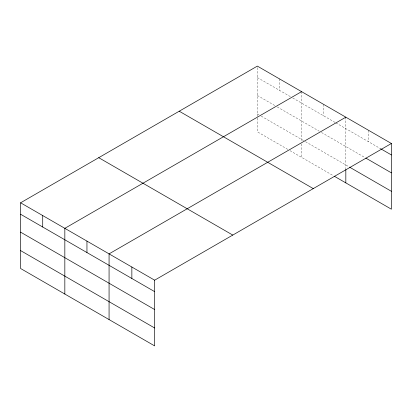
<?xml version="1.0" encoding="UTF-8"?>
<svg xmlns="http://www.w3.org/2000/svg" width="412" height="412" viewBox="0 0 412 412"><rect width="100%" height="100%" fill="white"/><g stroke="black" fill="none" stroke-linecap="round" stroke-linejoin="round"><path stroke-width="0.31" stroke-dasharray="2.06 1.54" d="M287.767 149.371L257.356 131.814L257.356 66.105M257.356 77.559L290.532 96.712M292.747 97.989L335.322 122.57M335.873 122.889L380.843 148.85M257.356 95.466L275.051 105.678M277.261 106.955L319.285 131.217M321.494 132.494L364.723 157.451M257.356 113.913L259.014 114.871M261.229 116.143L304.911 141.362M305.462 141.682L349.16 166.912M289.981 150.648L333.107 175.548M368.611 130.336L368.611 141.79M345.828 117.183L345.828 168.822M323.708 104.411L323.708 115.865M301.589 91.644L301.589 141.368M301.589 143.927L301.589 157.353M279.475 78.872L279.475 90.326"/><path stroke-width="0.62" d="M334.214 176.187L391.4 209.203L391.4 143.494L257.356 66.105L20.6 202.797L20.6 268.506L154.644 345.895L154.644 280.186L20.6 202.797M301.589 91.644L64.833 228.336L64.833 294.044M345.828 117.183L109.067 253.874L109.067 319.583M154.644 280.186L391.4 143.494M380.843 148.85L391.4 154.948M365.835 158.095L391.4 172.855M349.716 167.236L391.4 191.302M179.225 111.214L313.269 188.603M98.731 157.688L232.775 235.077M20.6 214.25L154.644 291.639M20.6 232.152L154.644 309.541M20.6 250.599L154.644 327.988M345.828 169.466L345.828 182.892M131.855 267.028L131.855 278.481M86.953 241.102L86.953 252.556M42.719 215.564L42.719 227.017"/></g></svg>
